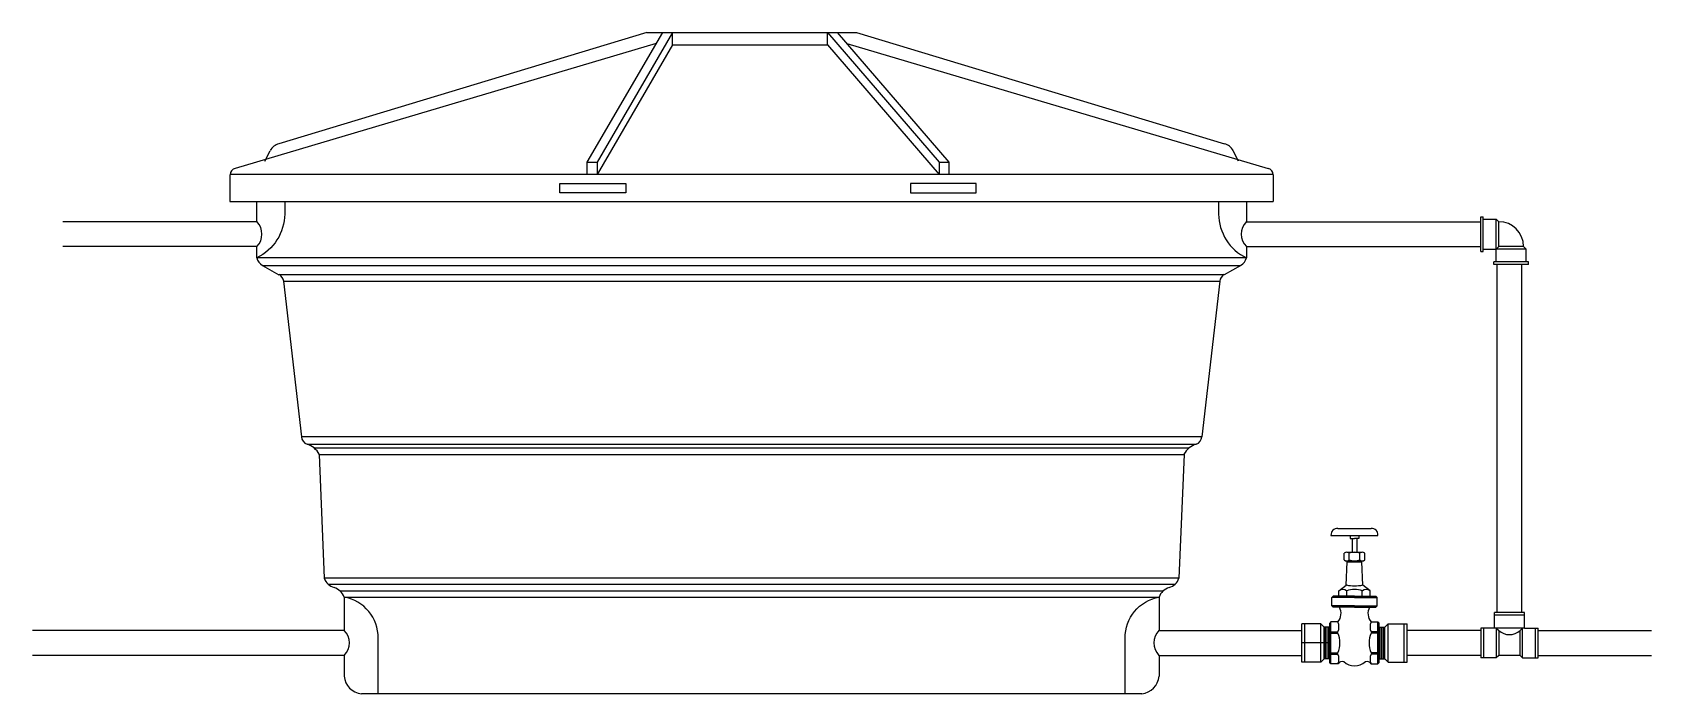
# Model space of a CAD drawing. Header units: millimetres. Extents: x 16.53 to 18.16, y 3.54 to 4.2.
import ezdxf

# ---------------------------------------------------------------- set-up
doc = ezdxf.new("R2010")
doc.units = ezdxf.units.MM
doc.header["$LTSCALE"] = 10

msp = doc.modelspace()

# ---------------------------------------------------------------- linework, layer by layer
for p, q in [((17.1561, 4.1896), (16.7324, 4.0641)), ((17.1468, 4.2009), (16.7765, 4.0887)), ((17.1627, 4.2009), (17.0866, 4.0704)), ((17.1728, 4.2009), (17.0967, 4.0704)), ((17.1728, 4.1883), (17.0967, 4.0579)), ((17.1468, 4.2009), (17.3579, 4.2009)), ((17.1728, 4.1883), (17.1728, 4.2009)), ((17.1728, 4.1883), (17.3285, 4.1883)), ((17.3285, 4.2009), (17.441, 4.0704)), ((17.3285, 4.1883), (17.3285, 4.2009)), ((17.3285, 4.1883), (17.441, 4.0579)), ((17.3384, 4.2009), (17.4509, 4.0704)), ((17.348, 4.1898), (17.7722, 4.0641)), ((17.3579, 4.2009), (17.7281, 4.0887)), ((16.7624, 4.0715), (16.7678, 4.0819)), ((17.7423, 4.0715), (17.7368, 4.0819)), ((17.7773, 4.0579), (16.7273, 4.0579)), ((17.0866, 4.0704), (17.0866, 4.0579)), ((17.0866, 4.0704), (17.0967, 4.0704)), ((17.0967, 4.0704), (17.0967, 4.0579)), ((17.441, 4.0704), (17.441, 4.0579)), ((17.441, 4.0704), (17.4509, 4.0704)), ((17.4509, 4.0704), (17.4509, 4.0579)), ((16.7273, 4.0577), (16.7273, 4.0309)), ((17.7773, 4.0577), (17.7773, 4.0309)), ((16.7273, 4.0309), (17.7773, 4.0309)), ((16.7543, 4.0105), (16.7543, 4.0309)), ((17.7503, 4.0309), (17.7503, 4.0105)), ((16.7543, 3.9741), (16.7543, 3.9855)), ((17.7503, 3.9855), (17.7503, 3.9741)), ((17.7503, 3.9741), (16.7543, 3.9741)), ((16.7601, 3.9665), (17.7445, 3.9665)), ((16.7601, 3.9665), (16.7766, 3.9572)), ((17.7445, 3.9665), (17.728, 3.9572)), ((17.728, 3.9572), (16.7766, 3.9572)), ((16.7813, 3.9505), (17.7234, 3.9505)), ((16.7813, 3.9505), (16.7993, 3.7942)), ((17.7234, 3.9505), (17.7054, 3.7942)), ((17.7054, 3.7942), (16.7993, 3.7942)), ((16.8049, 3.7868), (17.6998, 3.7868)), ((17.6926, 3.7828), (16.812, 3.7828)), ((16.8171, 3.7765), (17.6875, 3.7765)), ((16.8171, 3.7765), (16.8222, 3.6519)), ((17.6875, 3.7765), (17.6824, 3.6519)), ((17.6824, 3.6519), (16.8222, 3.6519)), ((16.826, 3.646), (17.6786, 3.646)), ((17.6663, 3.6389), (16.8384, 3.6389)), ((16.8423, 3.6329), (17.6623, 3.6329)), ((16.8423, 3.6329), (16.8423, 3.5993)), ((17.6623, 3.6329), (17.6623, 3.5993)), ((16.8423, 3.5743), (16.8423, 3.5533)), ((17.6623, 3.5743), (17.6623, 3.5533)), ((16.8596, 3.5359), (17.645, 3.5359))]:
    msp.add_line(p, q)
at = {"color": 3}
for p, q in [((16.7543, 4.0105), (16.5592, 4.0105)), ((17.7503, 4.0105), (17.9862, 4.0105)), ((16.7543, 3.9855), (16.5592, 3.9855)), ((17.7503, 3.9855), (17.9862, 3.9855)), ((18.0025, 3.6173), (18.0025, 3.9676)), ((18.0275, 3.6173), (18.0275, 3.9676)), ((16.8423, 3.5993), (16.5284, 3.5993)), ((17.6623, 3.5993), (17.806, 3.5993)), ((17.9863, 3.5993), (17.9121, 3.5993)), ((18.0438, 3.5993), (18.1581, 3.5993)), ((16.8423, 3.5743), (16.5284, 3.5743)), ((17.6623, 3.5743), (17.806, 3.5743)), ((17.9863, 3.5743), (17.9121, 3.5743)), ((18.0438, 3.5743), (18.1581, 3.5743))]:
    msp.add_line(p, q, dxfattribs=at)
at = {"color": 1, "ltscale": 50}
for p, q in [((17.9862, 3.9805), (17.9862, 4.0155)), ((17.9862, 4.0155), (17.9887, 4.0155)), ((17.9887, 4.013), (17.9887, 4.0155)), ((17.9887, 3.983), (17.9887, 4.013)), ((17.9887, 4.013), (18.0017, 4.013)), ((18.0017, 4.013), (18.0042, 4.0105)), ((18.0017, 3.983), (18.0017, 4.013)), ((18.0042, 3.9855), (18.0042, 4.0105)), ((17.9862, 3.9805), (17.9887, 3.9805)), ((17.9887, 3.9805), (17.9887, 3.983)), ((17.9887, 3.983), (18.0017, 3.983)), ((18.0017, 3.983), (18.0042, 3.9855)), ((18.0317, 3.983), (18.0017, 3.983)), ((18.0017, 3.97), (18.0017, 3.983)), ((18.0292, 3.9855), (18.0042, 3.9855)), ((18.0317, 3.983), (18.0292, 3.9855)), ((18.0317, 3.97), (18.0317, 3.983)), ((17.9992, 3.9675), (17.9992, 3.97)), ((18.0017, 3.97), (17.9992, 3.97)), ((18.0342, 3.9675), (17.9992, 3.9675)), ((18.0317, 3.97), (18.0017, 3.97)), ((18.0342, 3.97), (18.0317, 3.97)), ((18.0342, 3.9675), (18.0342, 3.97)), ((17.8424, 3.702), (17.8757, 3.702)), ((17.8354, 3.695), (17.8827, 3.695)), ((17.8546, 3.695), (17.8546, 3.6917)), ((17.8546, 3.6917), (17.8591, 3.6917)), ((17.8568, 3.6917), (17.8568, 3.6782)), ((17.8635, 3.6917), (17.8591, 3.6917)), ((17.8613, 3.6917), (17.8613, 3.6782)), ((17.8635, 3.695), (17.8635, 3.6917)), ((17.8487, 3.6704), (17.8487, 3.6771)), ((17.8508, 3.645), (17.8516, 3.6683)), ((17.8513, 3.6782), (17.8669, 3.6782)), ((17.8513, 3.6693), (17.8669, 3.6693)), ((17.8516, 3.6683), (17.8665, 3.6683)), ((17.8523, 3.6683), (17.8523, 3.6693)), ((17.8538, 3.6704), (17.8538, 3.6771)), ((17.8643, 3.6704), (17.8643, 3.6771)), ((17.8658, 3.6683), (17.8658, 3.6693)), ((17.8673, 3.645), (17.8665, 3.6683)), ((17.8694, 3.6704), (17.8694, 3.6771)), ((17.8433, 3.6393), (17.8508, 3.645)), ((17.8433, 3.6338), (17.8433, 3.6393)), ((17.8512, 3.6338), (17.8512, 3.6393)), ((17.8669, 3.6338), (17.8669, 3.6393)), ((17.8748, 3.6393), (17.8673, 3.645)), ((17.8748, 3.6338), (17.8748, 3.6393)), ((17.8363, 3.6325), (17.8376, 3.6338)), ((17.8591, 3.6325), (17.8363, 3.6325)), ((17.8363, 3.624), (17.8363, 3.6325)), ((17.8591, 3.624), (17.8363, 3.624)), ((17.8363, 3.624), (17.8376, 3.6227)), ((17.8591, 3.6338), (17.8376, 3.6338)), ((17.8591, 3.6227), (17.8376, 3.6227)), ((17.8591, 3.6338), (17.8805, 3.6338)), ((17.8591, 3.6325), (17.8818, 3.6325)), ((17.8591, 3.624), (17.8818, 3.624)), ((17.8591, 3.6227), (17.8805, 3.6227)), ((17.8818, 3.6325), (17.8805, 3.6338)), ((17.8818, 3.624), (17.8805, 3.6227)), ((17.8818, 3.624), (17.8818, 3.6325)), ((17.806, 3.5676), (17.806, 3.606)), ((17.8252, 3.606), (17.806, 3.606)), ((17.8092, 3.5676), (17.8092, 3.606)), ((17.8284, 3.6028), (17.8252, 3.606)), ((17.8252, 3.5676), (17.8252, 3.606)), ((17.8354, 3.6028), (17.8284, 3.6028)), ((17.8284, 3.5708), (17.8284, 3.6028)), ((17.8341, 3.6028), (17.8284, 3.6028)), ((17.83, 3.5708), (17.83, 3.6028)), ((17.8316, 3.5708), (17.8316, 3.6028)), ((17.8332, 3.5708), (17.8332, 3.6028)), ((17.8354, 3.608), (17.8341, 3.6067)), ((17.8341, 3.567), (17.8341, 3.6067)), ((17.8424, 3.608), (17.8354, 3.608)), ((17.8354, 3.5657), (17.8354, 3.608)), ((17.8757, 3.608), (17.8827, 3.608)), ((17.8827, 3.608), (17.884, 3.6067)), ((17.8827, 3.5657), (17.8827, 3.608)), ((17.884, 3.567), (17.884, 3.6067)), ((17.884, 3.6028), (17.8897, 3.6028)), ((17.8849, 3.5708), (17.8849, 3.6028)), ((17.8865, 3.5708), (17.8865, 3.6028)), ((17.8881, 3.5708), (17.8881, 3.6028)), ((17.8897, 3.6028), (17.8929, 3.606)), ((17.8897, 3.5708), (17.8897, 3.6028)), ((17.8929, 3.5676), (17.8929, 3.606)), ((17.8929, 3.606), (17.9121, 3.606)), ((17.9089, 3.5676), (17.9089, 3.606)), ((17.9121, 3.5676), (17.9121, 3.606)), ((17.9863, 3.6018), (17.9863, 3.5718)), ((18, 3.6018), (17.9863, 3.6018)), ((17.9888, 3.6018), (17.9888, 3.5718)), ((18.03, 3.6173), (18, 3.6173)), ((18, 3.6018), (18, 3.6173)), ((18.03, 3.6148), (18, 3.6148)), ((18.03, 3.6018), (18, 3.6018)), ((18.0018, 3.6018), (18.0018, 3.5718)), ((18.0018, 3.6018), (18.0043, 3.5993)), ((18.0258, 3.5993), (18.0283, 3.6018)), ((18.0283, 3.5718), (18.0283, 3.6018)), ((18.03, 3.6018), (18.03, 3.6173)), ((18.03, 3.6018), (18.0438, 3.6018)), ((18.0413, 3.5718), (18.0413, 3.6018)), ((18.0438, 3.5718), (18.0438, 3.6018)), ((17.8354, 3.5868), (17.806, 3.5868)), ((17.8354, 3.598), (17.8424, 3.598)), ((17.8354, 3.5968), (17.8424, 3.5968)), ((17.8827, 3.598), (17.8757, 3.598)), ((17.8827, 3.5968), (17.8757, 3.5968)), ((18.0043, 3.5993), (18.0043, 3.5743)), ((18.0258, 3.5743), (18.0258, 3.5993)), ((17.8284, 3.5708), (17.8252, 3.5676)), ((17.8341, 3.5708), (17.8284, 3.5708)), ((17.8354, 3.5769), (17.8424, 3.5769)), ((17.8354, 3.5756), (17.8424, 3.5756)), ((17.8827, 3.5769), (17.8757, 3.5769)), ((17.8827, 3.5756), (17.8757, 3.5756)), ((17.884, 3.5708), (17.8897, 3.5708)), ((17.8897, 3.5708), (17.8929, 3.5676)), ((18.0018, 3.5718), (17.9863, 3.5718)), ((18.0043, 3.5743), (18.0018, 3.5718)), ((18.0258, 3.5743), (18.0043, 3.5743)), ((18.0283, 3.5718), (18.0258, 3.5743)), ((18.0283, 3.5718), (18.0438, 3.5718)), ((17.8252, 3.5676), (17.806, 3.5676)), ((17.8354, 3.5657), (17.8341, 3.567)), ((17.8424, 3.5657), (17.8354, 3.5657)), ((17.8757, 3.5657), (17.8827, 3.5657)), ((17.8827, 3.5657), (17.884, 3.567)), ((17.8929, 3.5676), (17.9121, 3.5676))]:
    msp.add_line(p, q, dxfattribs=at)
for points in [[(17.0594, 4.0488), (17.1257, 4.0488), (17.1257, 4.0394), (17.0594, 4.0394)], [(17.4784, 4.0488), (17.4121, 4.0488), (17.4121, 4.0394), (17.4784, 4.0394)]]:
    msp.add_lwpolyline(points, close=True)
for points in [[(16.7824, 4.0309), (16.7824, 4.0182, -0.284146), (16.7543, 3.9741, -1.594244)], [(17.7222, 4.0309), (17.7222, 4.0182, 0.284146), (17.7503, 3.9741, 1.594244)], [(16.8764, 3.5359), (16.8764, 3.5917, 0.367565), (16.8423, 3.6329, -11.368727)], [(17.6283, 3.5359), (17.6283, 3.5917, -0.367565), (17.6623, 3.6329, 11.368727)]]:
    msp.add_lwpolyline(points, format="xyb")
for centre, radius, start, end in [((16.7798, 4.0757), 0.0135, 103.9532, 152.3344), ((17.7249, 4.0757), 0.0135, 27.6656, 76.0468), ((16.7341, 4.0575), 0.00674, 103.9532, 178.4913), ((17.7706, 4.0575), 0.00674, 1.5087, 76.0468), ((16.7651, 3.9764), 0.011, 191.9092, 243.1102), ((17.7395, 3.9764), 0.011, 296.8898, 348.0908), ((16.772, 3.949), 0.00946, 9.3524, 60.4739), ((17.7327, 3.949), 0.00946, 119.5261, 170.6476), ((16.8074, 3.7945), 0.00814, 182.418, 251.9973), ((16.7983, 3.7666), 0.0213, 27.7377, 71.9973), ((17.7063, 3.7666), 0.0213, 108.0027, 152.2623), ((17.6972, 3.7945), 0.00814, 288.0027, 357.582), ((16.8363, 3.6568), 0.0149, 199.1953, 253.6132), ((17.6683, 3.6568), 0.0149, 286.3868, 340.8047), ((16.8277, 3.6276), 0.0155, 19.7841, 73.6132), ((17.6769, 3.6276), 0.0155, 106.3868, 160.2159), ((16.8613, 3.5548), 0.0191, 184.5534, 264.9297), ((17.6433, 3.5548), 0.0191, 275.0703, 355.4466)]:
    msp.add_arc(centre, radius, start, end)
at = {"color": 3}
for centre, start, end in [((16.7418, 3.998), 315, 45), ((17.7628, 3.998), 135, 225), ((16.8298, 3.5868), 315, 45), ((17.6748, 3.5868), 135, 225)]:
    msp.add_arc(centre, 0.0177, start, end, dxfattribs=at)
at = {"color": 1, "ltscale": 50}
for centre, radius, start, end in [((18.0042, 3.9855), 0.025, 0, 90), ((17.8418, 3.6956), 0.00643, 84.335, 185.3374), ((17.8763, 3.6956), 0.00643, 354.6626, 95.665), ((17.8513, 3.6747), 0.00347, 43.3633, 136.6367), ((17.8513, 3.6727), 0.00347, 223.3633, 316.6367), ((17.8591, 3.6647), 0.0135, 67.0199, 112.9801), ((17.8591, 3.6828), 0.0135, 247.0199, 292.9801), ((17.8669, 3.6747), 0.00347, 43.3633, 136.6367), ((17.8669, 3.6727), 0.00347, 223.3633, 316.6367), ((17.8472, 3.6338), 0.00675, 54.2704, 125.7296), ((17.8591, 3.6822), 0.038, 257.4771, 282.5229), ((17.8591, 3.616), 0.0246, 71.2823, 108.7177), ((17.8709, 3.6338), 0.00675, 54.2704, 125.7296), ((17.8324, 3.6164), 0.0131, 319.8724, 28.6699), ((17.8857, 3.6164), 0.0131, 151.3301, 220.1276), ((17.8308, 3.603), 0.0126, 336.817, 23.183), ((17.8873, 3.603), 0.0126, 156.817, 203.183), ((17.8184, 3.5868), 0.026, 337.5622, 22.4378), ((17.8997, 3.5868), 0.026, 157.5622, 202.4378), ((18.015, 3.6112), 0.016, 227.8148, 312.1852), ((17.8308, 3.5707), 0.0126, 336.817, 23.183), ((17.8873, 3.5707), 0.0126, 156.817, 203.183), ((17.8468, 3.5631), 0.00506, 73.8115, 149.1861), ((17.8591, 3.5797), 0.016, 227.0794, 312.9206), ((17.8714, 3.5631), 0.00506, 30.8139, 106.1885)]:
    msp.add_arc(centre, radius, start, end, dxfattribs=at)

doc.saveas('drawing.dxf')
